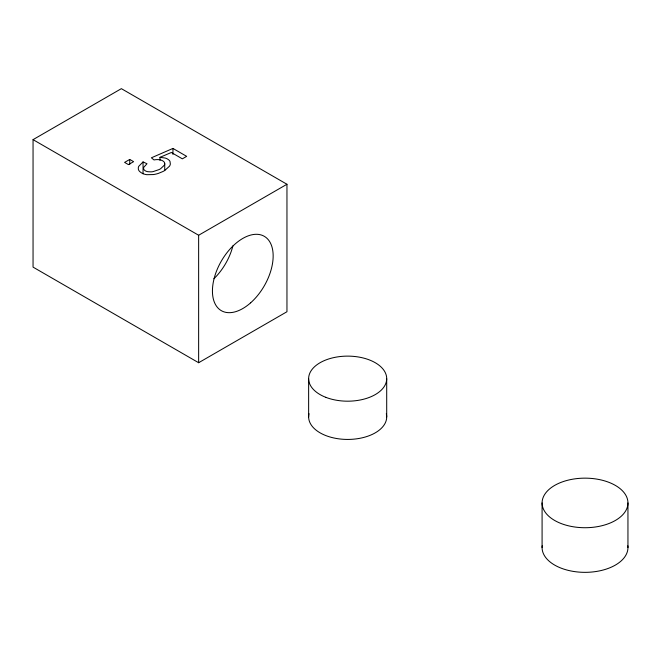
<?xml version="1.0" encoding="UTF-8"?>
<svg xmlns="http://www.w3.org/2000/svg" width="661" height="661" viewBox="0 0 661 661"><rect width="100%" height="100%" fill="white"/><g stroke="black" fill="none" stroke-linecap="round" stroke-linejoin="round"><path stroke-width="0.99" d="M159.979 157.335L171.348 152.484L182.353 158.838L186.666 156.351L172.951 148.428L151.394 157.797L154.021 159.945A9.783 5.643 0 0 1 158.665 159.648A6.924 3.999 0 0 1 162.408 160.673A8.188 4.726 0 0 1 163.209 161.185L163.721 161.598A6.75 3.892 0 0 1 164.63 162.97L164.696 164.267A9.741 5.627 0 0 1 164.432 165.101L160.631 168.72A25.853 14.922 0 0 1 159.144 169.555L152.988 171.645A11.361 6.56 0 0 1 150.939 171.868L147.816 171.695A6.081 3.512 0 0 1 145.99 171.141A6.61 3.817 0 0 1 145.106 170.67A5.85 3.379 0 0 1 143.718 169.092L143.586 168.258A8.304 4.801 0 0 1 143.743 167.34L146.998 163.746L143.04 161.92L138.76 166.299A14.319 8.271 0 0 0 138.306 167.795L138.356 169.241A10.452 6.04 0 0 0 139.694 171.521L140.768 172.405A13.377 7.725 0 0 0 142.222 173.273L144.09 174.058A10.369 5.99 0 0 0 146.866 174.686L153.344 174.562A20.59 11.89 0 0 0 158.276 173.438L162.895 171.53A30.935 17.864 0 0 0 164.796 170.464L169.555 166.118A15.963 9.213 0 0 0 170.348 164.044L169.993 161.416A9.485 5.478 0 0 0 168.695 159.838L167.497 159.012A9.089 5.247 0 0 0 165.159 158.037L159.979 157.335L159.979 160.326M33.05 139.645L121.368 88.657L286.957 184.262L286.957 311.736L198.639 362.724L33.05 267.118L33.05 139.645L198.639 235.25L286.957 184.262M129.746 159.433L124.599 162.399L128.457 164.622L133.605 161.656L129.746 159.433L129.746 164.407M627.95 502.938A42.932 24.788 0 0 1 563.552 524.404A42.932 24.788 0 0 1 563.552 481.472A42.932 24.788 0 0 1 627.95 502.938L627.95 547.556M542.086 502.938L542.086 547.556M386.702 378.654L386.702 416.893M308.637 378.654L308.637 416.893M198.639 235.25L198.639 362.724M172.951 148.428L172.951 154.41M164.729 163.474L164.729 170.439M143.04 161.92L143.04 173.868M232.903 245.875A42.932 24.788 -60 0 1 213.933 278.727M627.843 545.788A42.932 24.788 0 0 1 585.018 572.343A42.932 24.788 0 0 1 542.194 545.788M386.305 413.687A39.032 22.532 0 0 1 347.669 439.433A39.032 22.532 0 0 1 309.042 413.687M250.651 302.812A42.932 24.788 -60 0 0 264.268 236.308A42.932 24.788 -60 0 0 213.47 281.346A42.932 24.788 -60 0 0 250.651 302.812M325.799 397.319A39.032 22.532 0 0 0 386.602 380.265A39.032 22.532 0 0 0 330.616 358.386A39.032 22.532 0 0 0 325.799 397.319"/></g></svg>
